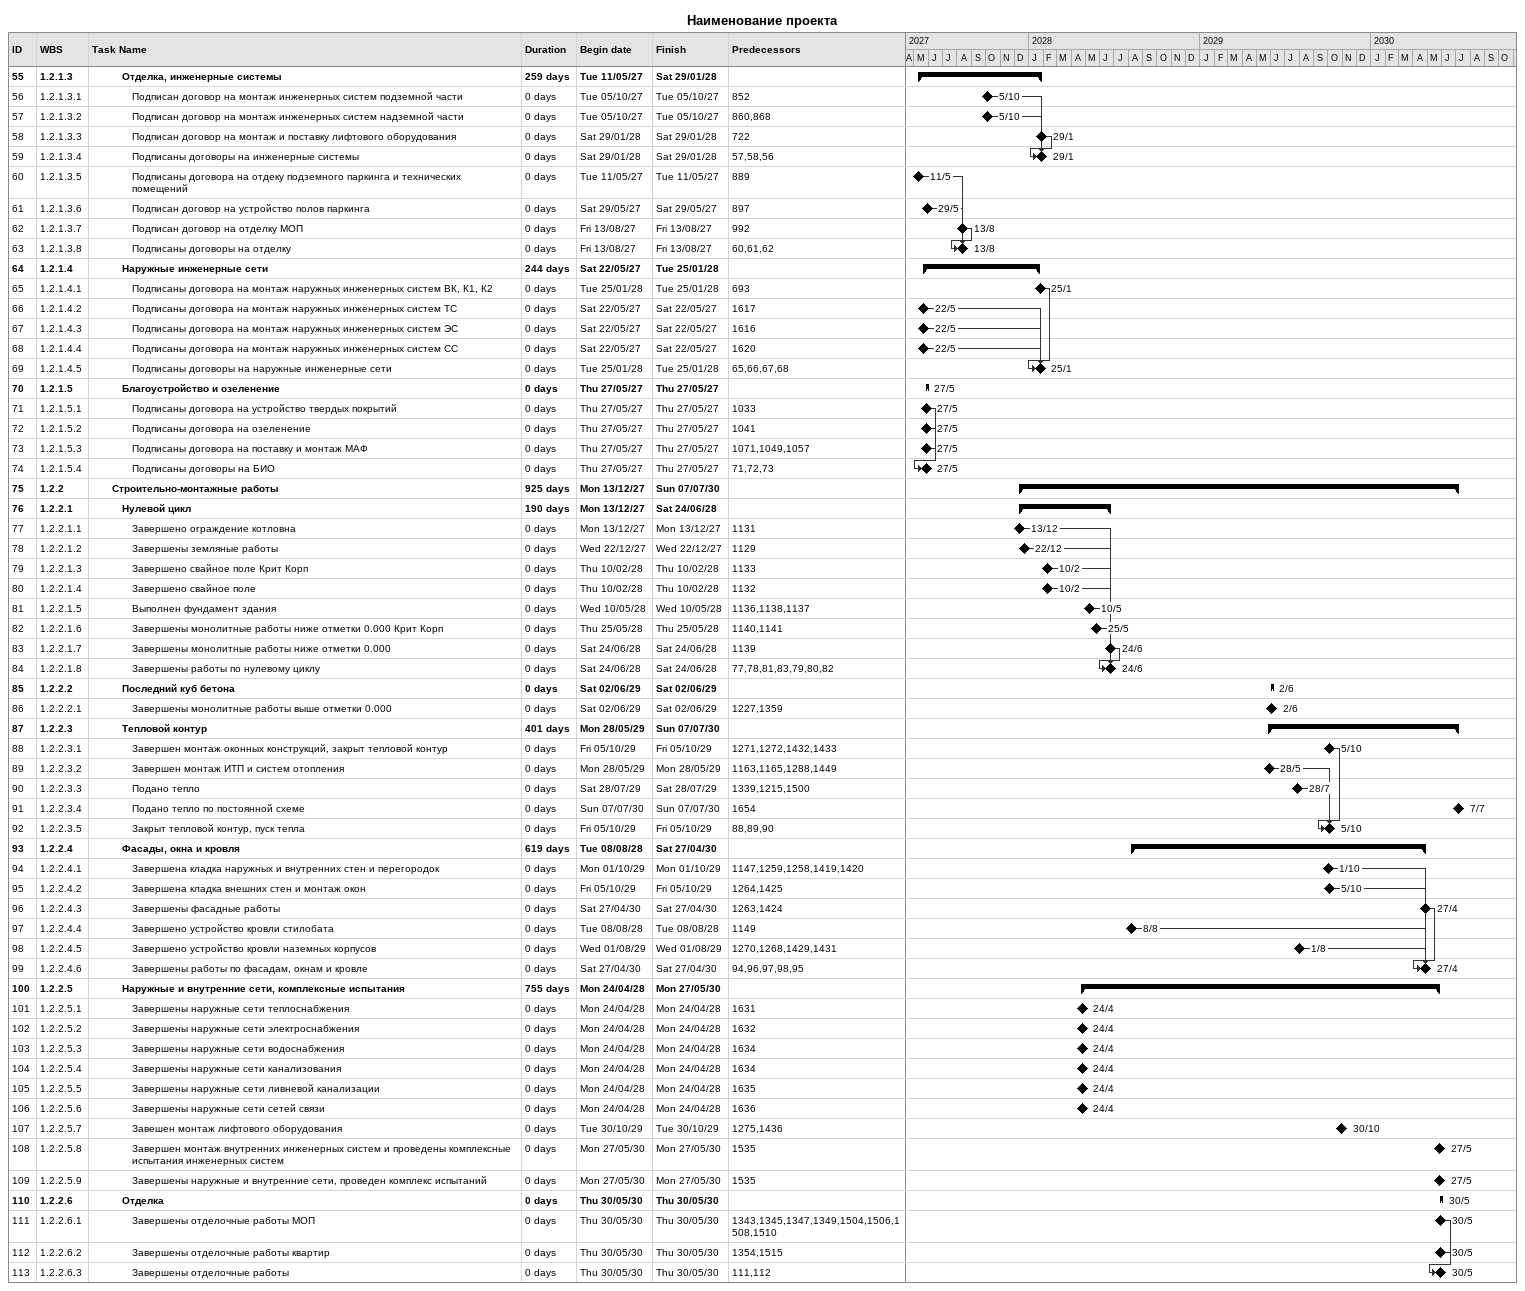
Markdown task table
Наименование проекта

| ID | WBS | Task | Duration | Start | Finish | Predecessors |
|---|---|---|---|---|---|---|
| 55 | 1.2.1.3 | **Отделка, инженерные системы** | 259d | 2027-05-11 | 2028-01-29 |  |
| 56 | 1.2.1.3.1 | Подписан договор на монтаж инженерных систем подземной части | 0d | 2027-10-05 | 2027-10-05 | 852 |
| 57 | 1.2.1.3.2 | Подписан договор на монтаж инженерных систем надземной части | 0d | 2027-10-05 | 2027-10-05 | 860, 868 |
| 58 | 1.2.1.3.3 | Подписан договор на монтаж и поставку лифтового оборудования | 0d | 2028-01-29 | 2028-01-29 | 722 |
| 59 | 1.2.1.3.4 | Подписаны договоры на инженерные системы | 0d | 2028-01-29 | 2028-01-29 | 57, 58, 56 |
| 60 | 1.2.1.3.5 | Подписаны договора на отдеку подземного паркинга и технических помещений | 0d | 2027-05-11 | 2027-05-11 | 889 |
| 61 | 1.2.1.3.6 | Подписан договор на устройство полов паркинга | 0d | 2027-05-29 | 2027-05-29 | 897 |
| 62 | 1.2.1.3.7 | Подписан договор на отделку МОП | 0d | 2027-08-13 | 2027-08-13 | 992 |
| 63 | 1.2.1.3.8 | Подписаны договоры на отделку | 0d | 2027-08-13 | 2027-08-13 | 60, 61, 62 |
| 64 | 1.2.1.4 | **Наружные инженерные сети** | 244d | 2027-05-22 | 2028-01-25 |  |
| 65 | 1.2.1.4.1 | Подписаны договора на монтаж наружных инженерных систем ВК, К1, К2 | 0d | 2028-01-25 | 2028-01-25 | 693 |
| 66 | 1.2.1.4.2 | Подписаны договора на монтаж наружных инженерных систем ТС | 0d | 2027-05-22 | 2027-05-22 | 1617 |
| 67 | 1.2.1.4.3 | Подписаны договора на монтаж наружных инженерных систем ЭС | 0d | 2027-05-22 | 2027-05-22 | 1616 |
| 68 | 1.2.1.4.4 | Подписаны договора на монтаж наружных инженерных систем СС | 0d | 2027-05-22 | 2027-05-22 | 1620 |
| 69 | 1.2.1.4.5 | Подписаны договоры на наружные инженерные сети | 0d | 2028-01-25 | 2028-01-25 | 65, 66, 67, 68 |
| 70 | 1.2.1.5 | **Благоустройство и озеленение** | 0d | 2027-05-27 | 2027-05-27 |  |
| 71 | 1.2.1.5.1 | Подписаны договора на устройство твердых покрытий | 0d | 2027-05-27 | 2027-05-27 | 1033 |
| 72 | 1.2.1.5.2 | Подписаны договора на озеленение | 0d | 2027-05-27 | 2027-05-27 | 1041 |
| 73 | 1.2.1.5.3 | Подписаны договора на поставку и монтаж МАФ | 0d | 2027-05-27 | 2027-05-27 | 1071, 1049, 1057 |
| 74 | 1.2.1.5.4 | Подписаны договоры на БИО | 0d | 2027-05-27 | 2027-05-27 | 71, 72, 73 |
| 75 | 1.2.2 | **Строительно-монтажные работы** | 925d | 2027-12-13 | 2030-07-07 |  |
| 76 | 1.2.2.1 | **Нулевой цикл** | 190d | 2027-12-13 | 2028-06-24 |  |
| 77 | 1.2.2.1.1 | Завершено ограждение котловна | 0d | 2027-12-13 | 2027-12-13 | 1131 |
| 78 | 1.2.2.1.2 | Завершены земляные работы | 0d | 2027-12-22 | 2027-12-22 | 1129 |
| 79 | 1.2.2.1.3 | Завершено свайное поле Крит Корп | 0d | 2028-02-10 | 2028-02-10 | 1133 |
| 80 | 1.2.2.1.4 | Завершено свайное поле | 0d | 2028-02-10 | 2028-02-10 | 1132 |
| 81 | 1.2.2.1.5 | Выполнен фундамент здания | 0d | 2028-05-10 | 2028-05-10 | 1136, 1138, 1137 |
| 82 | 1.2.2.1.6 | Завершены монолитные работы ниже отметки 0.000 Крит Корп | 0d | 2028-05-25 | 2028-05-25 | 1140, 1141 |
| 83 | 1.2.2.1.7 | Завершены монолитные работы ниже отметки 0.000 | 0d | 2028-06-24 | 2028-06-24 | 1139 |
| 84 | 1.2.2.1.8 | Завершены работы по нулевому циклу | 0d | 2028-06-24 | 2028-06-24 | 77, 78, 81, 83, 79, 80, 82 |
| 85 | 1.2.2.2 | **Последний куб бетона** | 0d | 2029-06-02 | 2029-06-02 |  |
| 86 | 1.2.2.2.1 | Завершены монолитные работы выше отметки 0.000 | 0d | 2029-06-02 | 2029-06-02 | 1227, 1359 |
| 87 | 1.2.2.3 | **Тепловой контур** | 401d | 2029-05-28 | 2030-07-07 |  |
| 88 | 1.2.2.3.1 | Завершен монтаж оконных конструкций, закрыт тепловой контур | 0d | 2029-10-05 | 2029-10-05 | 1271, 1272, 1432, 1433 |
| 89 | 1.2.2.3.2 | Завершен монтаж ИТП и систем отопления | 0d | 2029-05-28 | 2029-05-28 | 1163, 1165, 1288, 1449 |
| 90 | 1.2.2.3.3 | Подано тепло | 0d | 2029-07-28 | 2029-07-28 | 1339, 1215, 1500 |
| 91 | 1.2.2.3.4 | Подано тепло по постоянной схеме | 0d | 2030-07-07 | 2030-07-07 | 1654 |
| 92 | 1.2.2.3.5 | Закрыт тепловой контур, пуск тепла | 0d | 2029-10-05 | 2029-10-05 | 88, 89, 90 |
| 93 | 1.2.2.4 | **Фасады, окна и кровля** | 619d | 2028-08-08 | 2030-04-27 |  |
| 94 | 1.2.2.4.1 | Завершена кладка наружных и внутренних стен и перегородок | 0d | 2029-10-01 | 2029-10-01 | 1147, 1259, 1258, 1419, 1420 |
| 95 | 1.2.2.4.2 | Завершена кладка внешних стен и монтаж окон | 0d | 2029-10-05 | 2029-10-05 | 1264, 1425 |
| 96 | 1.2.2.4.3 | Завершены фасадные работы | 0d | 2030-04-27 | 2030-04-27 | 1263, 1424 |
| 97 | 1.2.2.4.4 | Завершено устройство кровли стилобата | 0d | 2028-08-08 | 2028-08-08 | 1149 |
| 98 | 1.2.2.4.5 | Завершено устройство кровли наземных корпусов | 0d | 2029-08-01 | 2029-08-01 | 1270, 1268, 1429, 1431 |
| 99 | 1.2.2.4.6 | Завершены работы по фасадам, окнам и кровле | 0d | 2030-04-27 | 2030-04-27 | 94, 96, 97, 98, 95 |
| 100 | 1.2.2.5 | **Наружные и внутренние сети, комплексные испытания** | 755d | 2028-04-24 | 2030-05-27 |  |
| 101 | 1.2.2.5.1 | Завершены наружные сети теплоснабжения | 0d | 2028-04-24 | 2028-04-24 | 1631 |
| 102 | 1.2.2.5.2 | Завершены наружные сети электроснабжения | 0d | 2028-04-24 | 2028-04-24 | 1632 |
| 103 | 1.2.2.5.3 | Завершены наружные сети водоснабжения | 0d | 2028-04-24 | 2028-04-24 | 1634 |
| 104 | 1.2.2.5.4 | Завершены наружные сети канализования | 0d | 2028-04-24 | 2028-04-24 | 1634 |
| 105 | 1.2.2.5.5 | Завершены наружные сети ливневой канализации | 0d | 2028-04-24 | 2028-04-24 | 1635 |
| 106 | 1.2.2.5.6 | Завершены наружные сети сетей связи | 0d | 2028-04-24 | 2028-04-24 | 1636 |
| 107 | 1.2.2.5.7 | Завешен монтаж лифтового оборудования | 0d | 2029-10-30 | 2029-10-30 | 1275, 1436 |
| 108 | 1.2.2.5.8 | Завершен монтаж внутренних инженерных систем и проведены комплексные испытания инженерных систем | 0d | 2030-05-27 | 2030-05-27 | 1535 |
| 109 | 1.2.2.5.9 | Завершены наружные и внутренние сети, проведен комплекс испытаний | 0d | 2030-05-27 | 2030-05-27 | 1535 |
| 110 | 1.2.2.6 | **Отделка** | 0d | 2030-05-30 | 2030-05-30 |  |
| 111 | 1.2.2.6.1 | Завершены отделочные работы МОП | 0d | 2030-05-30 | 2030-05-30 | 1343, 1345, 1347, 1349, 1504, 1506, 1508, 1510 |
| 112 | 1.2.2.6.2 | Завершены отделочные работы квартир | 0d | 2030-05-30 | 2030-05-30 | 1354, 1515 |
| 113 | 1.2.2.6.3 | Завершены отделочные работы | 0d | 2030-05-30 | 2030-05-30 | 111, 112 |
